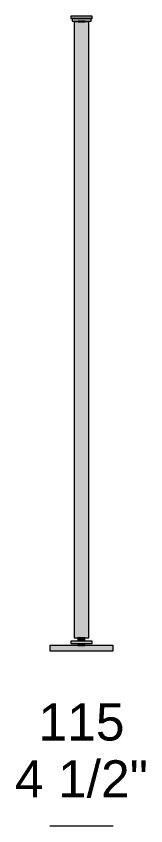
# Model space of a CAD drawing. Header units: millimetres. Extents: x -23380 to 52531, y -5628 to 1041.
# Drawn here: x 28941 to 29187, y -1090 to 441 of the extents above; entities that cross this region are included whole.
import ezdxf

# ---------------------------------------------------------------- set-up
doc = ezdxf.new("R2010")
doc.units = ezdxf.units.MM
for name, color, linetype, lineweight in [('dimensions', 7, 'Continuous', 5), ('drawing', 7, 'Continuous', 5), ('hatch', 9, 'Continuous', 5)]:
    doc.layers.add(name, color=color, linetype=linetype, lineweight=lineweight)
doc.styles.add('Poliform mm', font='arial.ttf')
doc.styles.add('Poliform pollici', font='arial.ttf')

msp = doc.modelspace()

# ---------------------------------------------------------------- hatches: boundary and pattern name
at = {"layer": 'hatch'}
for points in [[(29044.6, 436.4), (29085.2, 436.4), (29085.2, 440.9), (29044.6, 440.9)], [(29047.1, 431.6), (29083.3, 431.6), (29083.3, 436.4), (29047.1, 436.4)], [(29058.1, -734.2), (29071.3, -734.2), (29078.5, -734.2), (29078.5, 430.4), (29071.3, 430.4), (29058.2, 430.4), (29051, 430.4), (29051, -734.2)], [(29058.2, 430.4), (29071.3, 430.4), (29071.3, 431.6), (29058.2, 431.6)], [(29058.1, -740.9), (29071.3, -740.9), (29071.3, -734.2), (29058.1, -734.2)], [(29004.8, -759.1), (29124.8, -759.1), (29124.8, -749.2), (29004.8, -749.2)], [(29044.9, -745.2), (29084.8, -745.2), (29084.8, -740.9), (29044.9, -740.9)], [(29071.3, -745.2), (29058.1, -745.2), (29058.1, -749.2), (29071.3, -749.2)]]:
    msp.add_hatch(color=256, dxfattribs=at).paths.add_polyline_path(points, flags=0)

# ---------------------------------------------------------------- linework, layer by layer
at = {"layer": 'dimensions'}
msp.add_lwpolyline([(29004.8, -1089.8), (29124.8, -1089.8)], dxfattribs=at)
at = {"layer": 'drawing'}
for points in [[(29044.6, 436.4), (29085.2, 436.4), (29085.2, 440.9), (29044.6, 440.9)], [(29047.1, 431.6), (29083.3, 431.6), (29083.3, 436.4), (29047.1, 436.4)], [(29051, -734.2), (29078.5, -734.2), (29078.5, 430.4), (29051, 430.4)], [(29058.2, 430.4), (29071.3, 430.4), (29071.3, 431.6), (29058.2, 431.6)], [(29004.8, -759.1), (29124.8, -759.1), (29124.8, -749.2), (29004.8, -749.2)], [(29044.9, -745.2), (29084.8, -745.2), (29084.8, -740.9), (29044.9, -740.9)]]:
    msp.add_lwpolyline(points, close=True, dxfattribs=at)
for points in [[(29071.3, -740.9), (29071.3, -734.2), (29058.1, -734.2), (29058.1, -740.9)], [(29058.1, -745.2), (29058.1, -749.2), (29071.3, -749.2), (29071.3, -745.2)]]:
    msp.add_lwpolyline(points, dxfattribs=at)

# ---------------------------------------------------------------- texts
at = {"layer": 'dimensions', "char_height": 70, "attachment_point": 5}
for s, insert, width, style in [('115', (29064.8, -894), 436.739, 'Poliform mm'), ('4 1/2"', (29064.8, -1001.4), 630, 'Poliform pollici')]:
    msp.add_mtext(s, dxfattribs=dict(at, insert=insert, width=width, style=style))

doc.saveas('drawing.dxf')
